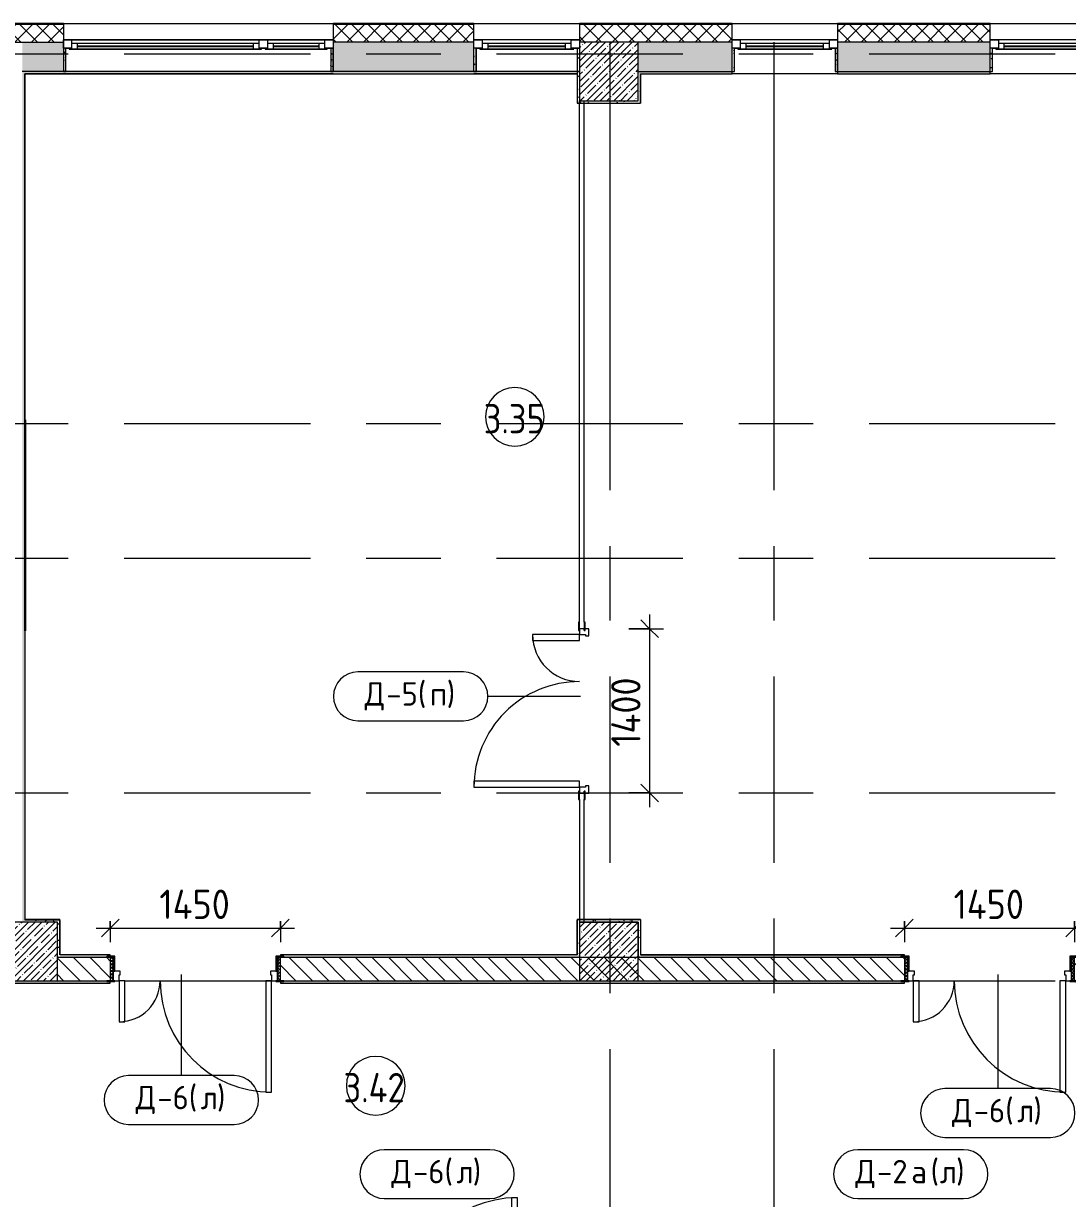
# Model space of a CAD drawing. Header units: millimetres. Extents: x 81382 to 274816, y -8553 to 29000.
# Drawn here: x 100810 to 109710, y 11544 to 21558 of the extents above; entities that cross this region are included whole.
import ezdxf

# ---------------------------------------------------------------- set-up
doc = ezdxf.new("R2010")
doc.units = ezdxf.units.MM
doc.linetypes.add('Осевая', pattern=[3175, 635, -476.25, 1587.5, -476.25])
for name, color, linetype, lineweight in [('A-ANNO-DIMS', 7, 'Continuous', 9), ('A-ANNO-DIMS-100', 7, 'Continuous', 9), ('A-AREA-IDEN', 7, 'Continuous', 9), ('A-DOOR', 7, 'Continuous', 9), ('A-DOOR-FRAM-2', 7, 'Continuous', 9), ('A-DOOR-IDEN', 7, 'Continuous', 9), ('A-GLAZ', 7, 'Continuous', 9), ('A-GLAZ-1', 7, 'Continuous', 13), ('A-WALL', 7, 'Continuous', 9), ('I-WALL', 7, 'Continuous', 9), ('S-COLS', 7, 'Continuous', 9), ('Оси', 7, 'Continuous', 9), ('Оси-2', 7, 'Осевая', 9)]:
    doc.layers.add(name, color=color, linetype=linetype, lineweight=lineweight)
for name, color, linetype, lineweight, true_color in [('A-DOOR-1', 1, 'Continuous', 9, 0xff0000), ('A-DOOR-2', 1, 'Continuous', 13, 0xff0000), ('A-DOOR-FRAM-1', 1, 'Continuous', 13, 0xff0000), ('A-WALL-1', 7, 'Continuous', 9, 0x3c3c3c), ('A-WALL-FNSH-1', 7, 'Continuous', 9, 0x3c3c3c)]:
    doc.layers.add(name, color=color, linetype=linetype, lineweight=lineweight, true_color=true_color)
doc.styles.add('GOST Common', font='GOST_Common.ttf', dxfattribs={"width": 0.9, "height": 250})
doc.styles.add('GOST Common_1', font='GOST_Common.ttf', dxfattribs={"height": 200})
doc.styles.add('ISOCPEUR', font='isocpeur.ttf', dxfattribs={"width": 0.9, "height": 250})
doc.dimstyles.new('ISO-2_5_0_9К_БОЛЬШОЙ', dxfattribs={"dimscale": 304.8, "dimtxt": 248.995294, "dimasz": 0.492126, "dimexe": 0.393701, "dimexo": 0.984252, "dimgap": 0, "dimtad": 1, "dimdec": 0, "dimrnd": 10, "dimzin": 0, "dimdsep": 46, "dimtxsty": 'ISOCPEUR', "dimblk1": 'OBLIQUE', "dimblk2": 'OBLIQUE', "dimsah": 1, "dimcen": 0.09, "dimdle": 0.393701, "dimazin": 0, "dimtfac": 1, "dimtdec": 4, "dimtix": 1, "dimtmove": 0, "dimatfit": 3, "dimfxl": 1, "dimtvp": 1, "dimtolj": 1, "dimtzin": 0, "dimarcsym": 2})
pattern_1 = [(45, (0, 0), (-57.024626, 57.024626), []), (45, (57.025, 0), (-57.024626, 57.024626), [100.806, -20.161, 3.353, -16.808])]
pattern_2 = [(135, (1576.41, 164.685), (-14.14214, -14.14214), []), (225, (1576.41, 164.685), (14.14214, -14.14214), [])]
pattern_3 = [(45, (-546.384, 164.685), (-14.1421, 14.1421), []), (135, (-546.384, 164.685), (-14.1421, -14.1421), [])]
pattern_4 = [(0, (0, 0), (121.92, 30.48), [10.058, -81.382, 10.058, -81.382, -487.68]), (0, (0, 0), (121.92, 30.48), [-182.88, 10.058, -172.822, 10.058, -81.382, -213.36]), (0, (0, 0), (121.92, 30.48), [-457.2, 10.058, -50.902, 10.058, -142.342]), (120, (45.72, 15.24), (-87.356454, 90.345817), [10.058, -81.382, 10.058, -81.382, -487.68]), (120, (45.72, 15.24), (-87.356454, 90.345817), [-182.88, 10.058, -172.822, 10.058, -81.382, -213.36]), (120, (45.72, 15.24), (-87.356454, 90.345817), [-457.2, 10.058, -50.902, 10.058, -142.342]), (240, (60.96, 76.2), (-34.563546, -120.825817), [10.058, -81.382, 10.058, -81.382, -487.68]), (240, (60.96, 76.2), (-34.563546, -120.825817), [-182.88, 10.058, -172.822, 10.058, -81.382, -213.36]), (240, (60.96, 76.2), (-34.563546, -120.825817), [-457.2, 10.058, -50.902, 10.058, -142.342])]

# ---------------------------------------------------------------- blocks, each defined once
blk = doc.blocks.new('110_Дверь_СКБ_2Ст - Д-6_л__ ДОО_Дв_1450x2100h_Дверь из раздевальной в коридор-25835678-План заполнения дверных проемов 3 этажа в осях 23-33')
at = {"layer": 'A-DOOR'}
h = blk.add_hatch(dxfattribs=at)
h.set_pattern_fill('FP_18', color=256, style=0, pattern_type=2)
h.set_pattern_definition(pattern_2)
h.paths.add_polyline_path([(737.5, -100), (737.5, 100), (712.5, 100), (712.5, -100)])
at = {"layer": 'A-DOOR-FRAM-2'}
h = blk.add_hatch(dxfattribs=at)
h.set_pattern_fill('FP_19', color=256, style=0, pattern_type=2)
h.set_pattern_definition(pattern_3)
h.paths.add_polyline_path([(-687.5, -100), (-687.5, 100), (-712.5, 100), (-712.5, -100)])
at = {"layer": 'A-DOOR-1'}
for centre, radius, start, end in [((662.5, 100), 950, 90, 180), ((-637.5, 100), 350, 360, 90)]:
    blk.add_arc(centre, radius, start, end, dxfattribs=at)
at = {"layer": 'A-DOOR-2'}
for p, q in [((662.5, 1050), (612.5, 1050)), ((612.5, 1050), (612.5, 100)), ((662.5, 100), (662.5, 1050)), ((-637.5, 450), (-637.5, 100)), ((-587.5, 450), (-637.5, 450)), ((-587.5, 100), (-587.5, 450)), ((-637.5, 100), (-587.5, 100)), ((612.5, 100), (662.5, 100))]:
    blk.add_line(p, q, dxfattribs=at)
at = {"layer": 'A-DOOR-FRAM-1'}
for p, q in [((-672.5, 108), (-742.5, 108)), ((-742.5, 108), (-742.5, 100)), ((-672.5, 100), (-672.5, 108)), ((767.5, 108), (697.5, 108)), ((697.5, 108), (697.5, 100)), ((767.5, 100), (767.5, 108)), ((-742.5, 100), (-672.5, 100)), ((-687.5, 100), (-712.5, 100)), ((-712.5, 100), (-712.5, -100)), ((-637.5, 100), (-687.5, 100)), ((-687.5, 100), (-687.5, 20)), ((-687.5, -100), (-687.5, 100)), ((-687.5, 20), (-627.5, 20)), ((-672.5, 20), (-687.5, 20)), ((-687.5, 20), (-687.5, -100)), ((-672.5, -100), (-672.5, 20)), ((-637.5, 50), (-637.5, 100)), ((-627.5, 50), (-637.5, 50)), ((-627.5, 20), (-627.5, 50)), ((662.5, 50), (652.5, 50)), ((652.5, 50), (652.5, 20)), ((652.5, 20), (712.5, 20)), ((662.5, 100), (662.5, 50)), ((712.5, 100), (662.5, 100)), ((697.5, 100), (767.5, 100)), ((712.5, 20), (697.5, 20)), ((697.5, 20), (697.5, -100)), ((712.5, 20), (712.5, 100)), ((737.5, 100), (712.5, 100)), ((712.5, 100), (712.5, -100)), ((712.5, -100), (712.5, 20)), ((737.5, -100), (737.5, 100)), ((-672.5, -100), (-742.5, -100)), ((-742.5, -100), (-742.5, -108)), ((-712.5, -100), (-687.5, -100)), ((-687.5, -100), (-672.5, -100)), ((-672.5, -108), (-672.5, -100)), ((697.5, -100), (712.5, -100)), ((767.5, -100), (697.5, -100)), ((697.5, -100), (697.5, -108)), ((712.5, -100), (737.5, -100)), ((767.5, -108), (767.5, -100)), ((-742.5, -108), (-672.5, -108)), ((697.5, -108), (767.5, -108))]:
    blk.add_line(p, q, dxfattribs=at)
blk = doc.blocks.new('120_Окно_СКБ_1Ст - 120_Окно_СКБ_1Ст 900х2500_h_ с форточкой-22876038-План заполнения дверных проемов 3 этажа в осях 23-33')
at = {"layer": 'A-GLAZ'}
for p, q in [((450, -57), (-450, -57)), ((-430, -127), (-400, -127)), ((-330, -107), (330, -107)), ((330, -117), (-330, -117)), ((400, -127), (450, -127))]:
    blk.add_line(p, q, dxfattribs=at)
at = {"layer": 'A-GLAZ-1'}
for p, q in [((-450, -127), (-450, -57)), ((-450, -57), (-380, -57)), ((-380, -57), (-380, -127)), ((380, -87), (-380, -87)), ((-380, -87), (-380, -127)), ((-330, -137), (-330, -87)), ((330, -137), (330, -87)), ((380, -127), (380, -57)), ((380, -57), (450, -57)), ((380, -127), (380, -87)), ((450, -57), (450, -127)), ((-380, -127), (-450, -127)), ((-380, -127), (-400, -127)), ((-400, -127), (-400, -137)), ((-400, -137), (400, -137)), ((400, -137), (-400, -137)), ((450, -127), (380, -127)), ((400, -127), (380, -127)), ((400, -137), (400, -127))]:
    blk.add_line(p, q, dxfattribs=at)
blk = doc.blocks.new('120_Окно_СКБ_1Ст - 120_Окно_СКБ_1Ст 900х2500_h_ с форточкой-V7-План заполнения дверных проемов 3 этажа в осях 23-33')
at = {"layer": 'A-GLAZ'}
for p, q in [((450, -57), (-450, -57)), ((-430, -127), (-400, -127)), ((-330, -107), (330, -107)), ((330, -117), (-330, -117)), ((400, -127), (450, -127))]:
    blk.add_line(p, q, dxfattribs=at)
at = {"layer": 'A-GLAZ-1'}
for p, q in [((-450, -127), (-450, -57)), ((-450, -57), (-380, -57)), ((-380, -57), (-380, -127)), ((380, -87), (-380, -87)), ((-380, -87), (-380, -127)), ((-330, -137), (-330, -87)), ((330, -137), (330, -87)), ((380, -127), (380, -57)), ((380, -57), (450, -57)), ((380, -127), (380, -87)), ((450, -57), (450, -127)), ((-380, -127), (-450, -127)), ((-380, -127), (-400, -127)), ((-400, -127), (-400, -137)), ((-400, -137), (400, -137)), ((400, -137), (-400, -137)), ((450, -127), (380, -127)), ((400, -127), (380, -127)), ((400, -137), (400, -127))]:
    blk.add_line(p, q, dxfattribs=at)
blk = doc.blocks.new('120_Окно_СКБ_2Ст_Фрамуга сверху - 120_Окно_СКБ_2Ст_2300х2500_h_ ДОО-V8-План заполнения дверных проемов 3 этажа в осях 23-33')
at = {"layer": 'A-GLAZ'}
for p, q in [((1150, -57), (-1150, -57)), ((-1080, -57), (1080, -57)), ((-1130, -127), (-1100, -127)), ((-1030, -107), (470, -107)), ((470, -117), (-1030, -117)), ((540, -127), (570, -127)), ((540, -127), (570, -127)), ((640, -107), (1030, -107)), ((1030, -117), (640, -117)), ((1100, -127), (1150, -127))]:
    blk.add_line(p, q, dxfattribs=at)
at = {"layer": 'A-GLAZ-1'}
for p, q in [((-1150, -127), (-1150, -57)), ((-1150, -57), (-1080, -57)), ((-1080, -57), (-1080, -127)), ((520, -87), (-1080, -87)), ((-1080, -87), (-1080, -127)), ((-1030, -137), (-1030, -87)), ((470, -137), (470, -87)), ((520, -127), (520, -57)), ((520, -57), (590, -57)), ((520, -127), (520, -87)), ((590, -57), (590, -127)), ((1080, -87), (590, -87)), ((590, -87), (590, -127)), ((640, -137), (640, -87)), ((1030, -137), (1030, -87)), ((1080, -127), (1080, -57)), ((1080, -57), (1150, -57)), ((1080, -127), (1080, -87)), ((1150, -57), (1150, -127)), ((-1080, -127), (-1150, -127)), ((-1080, -127), (-1100, -127)), ((-1100, -127), (-1100, -137)), ((-1100, -137), (540, -137)), ((540, -137), (-1100, -137)), ((590, -127), (520, -127)), ((540, -127), (520, -127)), ((540, -137), (540, -127)), ((590, -127), (570, -127)), ((570, -127), (570, -137)), ((570, -137), (1100, -137)), ((1100, -137), (570, -137)), ((1150, -127), (1080, -127)), ((1100, -127), (1080, -127)), ((1100, -137), (1100, -127))]:
    blk.add_line(p, q, dxfattribs=at)
blk = doc.blocks.new('110_Дверь_СКБ_2Ст - Д-6_л__ ДОО_Дв_1450x2100h_Дверь из раздевальной в коридор-32357677-План заполнения дверных проемов 3 этажа в осях 23-33')
at = {"layer": 'A-DOOR'}
h = blk.add_hatch(dxfattribs=at)
h.set_pattern_fill('FP_18', color=256, style=0, pattern_type=2)
h.set_pattern_definition(pattern_2)
h.paths.add_polyline_path([(737.5, 100), (712.5, 100), (712.5, -100), (737.5, -100), (737.5, -1.8)])
at = {"layer": 'A-DOOR-FRAM-2'}
h = blk.add_hatch(dxfattribs=at)
h.set_pattern_fill('FP_19', color=256, style=0, pattern_type=2)
h.set_pattern_definition(pattern_3)
h.paths.add_polyline_path([(-712.5, 100), (-712.5, -100), (-687.5, -100), (-687.5, 100)])
at = {"layer": 'A-DOOR-1'}
for centre, radius, start, end in [((-637.5, 100), 950, 0, 90), ((662.5, 100), 350, 90, 180)]:
    blk.add_arc(centre, radius, start, end, dxfattribs=at)
at = {"layer": 'A-DOOR-2'}
for p, q in [((-637.5, 1050), (-637.5, 100)), ((-587.5, 1050), (-637.5, 1050)), ((-587.5, 100), (-587.5, 1050)), ((662.5, 450), (612.5, 450)), ((612.5, 450), (612.5, 100)), ((662.5, 100), (662.5, 450)), ((-637.5, 100), (-587.5, 100)), ((612.5, 100), (662.5, 100))]:
    blk.add_line(p, q, dxfattribs=at)
at = {"layer": 'A-DOOR-FRAM-1'}
for p, q in [((-672.5, 108), (-742.5, 108)), ((-742.5, 108), (-742.5, 100)), ((-672.5, 100), (-672.5, 108)), ((767.5, 108), (697.5, 108)), ((697.5, 108), (697.5, 100)), ((767.5, 100), (767.5, 108)), ((-742.5, 100), (-672.5, 100)), ((-687.5, 100), (-712.5, 100)), ((-712.5, 100), (-712.5, -100)), ((-637.5, 100), (-687.5, 100)), ((-687.5, 100), (-687.5, 20)), ((-687.5, -100), (-687.5, 100)), ((-687.5, 20), (-627.5, 20)), ((-672.5, 20), (-687.5, 20)), ((-687.5, 20), (-687.5, -100)), ((-672.5, -100), (-672.5, 20)), ((-637.5, 50), (-637.5, 100)), ((-627.5, 50), (-637.5, 50)), ((-627.5, 20), (-627.5, 50)), ((662.5, 50), (652.5, 50)), ((652.5, 50), (652.5, 20)), ((652.5, 20), (712.5, 20)), ((662.5, 100), (662.5, 50)), ((712.5, 100), (662.5, 100)), ((697.5, 100), (767.5, 100)), ((712.5, 20), (697.5, 20)), ((697.5, 20), (697.5, -100)), ((712.5, 20), (712.5, 100)), ((737.5, 100), (712.5, 100)), ((712.5, 100), (712.5, -100)), ((712.5, -100), (712.5, 20)), ((737.5, -100), (737.5, 100)), ((-672.5, -100), (-742.5, -100)), ((-742.5, -100), (-742.5, -108)), ((-712.5, -100), (-687.5, -100)), ((-687.5, -100), (-672.5, -100)), ((-672.5, -108), (-672.5, -100)), ((697.5, -100), (712.5, -100)), ((767.5, -100), (697.5, -100)), ((697.5, -100), (697.5, -108)), ((712.5, -100), (737.5, -100)), ((767.5, -108), (767.5, -100)), ((-742.5, -108), (-672.5, -108)), ((697.5, -108), (767.5, -108))]:
    blk.add_line(p, q, dxfattribs=at)
blk = doc.blocks.new('BSC_Колонна _Прямоугольная - 500х500-23282986-План заполнения дверных проемов 3 этажа в осях 23-33')
at = {"layer": 'S-COLS'}
h = blk.add_hatch(dxfattribs=at)
h.set_pattern_fill('FP_27', color=256, style=0, pattern_type=2)
h.set_pattern_definition([(45, (-105800, -21150), (-57.024626, 57.024626), []), (45, (-105742.975, -21150), (-57.024626, 57.024626), [100.806, -20.161, 3.353, -16.808])])
h.paths.add_polyline_path([(-250, -250), (250, -250), (250, 250), (-250, 250)])
for p, q in [((250, 250), (-250, 250)), ((-250, 250), (-250, -250)), ((250, -250), (250, 250)), ((-250, -250), (250, -250))]:
    blk.add_line(p, q, dxfattribs=at)
blk = doc.blocks.new('BSC_Колонна _Прямоугольная - 500х500-17857564-План заполнения дверных проемов 3 этажа в осях 23-33')
at = {"layer": 'S-COLS'}
h = blk.add_hatch(dxfattribs=at)
h.set_pattern_fill('FP_33', color=256, style=0, pattern_type=2)
h.set_pattern_definition([(45, (-100850, -13650), (-57.024626, 57.024626), []), (45, (-100792.975, -13650), (-57.024626, 57.024626), [100.806, -20.161, 3.353, -16.808])])
h.paths.add_polyline_path([(-250, -250), (250, -250), (250, 250), (-250, 250), (-250, -22), (-220, -22), (-220, -30), (-250, -30), (-250, -148)])
for p, q in [((250, 250), (-250, 250)), ((-250, 250), (-250, -22)), ((250, -250), (250, 250)), ((-220, -250), (250, -250))]:
    blk.add_line(p, q, dxfattribs=at)
blk = doc.blocks.new('110_Дверь_СКБ_2Ст - Д-5_п_ Из игровой в коридор-32357676-План заполнения дверных проемов 3 этажа в осях 23-33')
at = {"layer": 'A-DOOR-1'}
for centre, radius, start, end in [((-638, 20), 900, 0, 90), ((662, 20), 400, 90, 180)]:
    blk.add_arc(centre, radius, start, end, dxfattribs=at)
at = {"layer": 'A-DOOR-2'}
for p, q in [((-638, 920), (-638, 20)), ((-588, 920), (-638, 920)), ((-588, 20), (-588, 920)), ((662, 420), (612, 420)), ((612, 420), (612, 20)), ((662, 20), (662, 420)), ((-638, 20), (-588, 20)), ((612, 20), (662, 20))]:
    blk.add_line(p, q, dxfattribs=at)
at = {"layer": 'A-DOOR-FRAM-1'}
for p, q in [((-672, 28), (-742, 28)), ((-742, 28), (-742, 20)), ((-742, 20), (-672, 20)), ((-638, 20), (-688, 20)), ((-688, 20), (-688, -60)), ((-672, 20), (-672, 28)), ((-638, -30), (-638, 20)), ((662, 20), (662, -30)), ((712, 20), (662, 20)), ((768, 28), (698, 28)), ((698, 28), (698, 20)), ((698, 20), (768, 20)), ((712, -60), (712, 20)), ((768, 20), (768, 28)), ((-672, -20), (-742, -20)), ((-742, -20), (-742, -28)), ((-742, -28), (-672, -28)), ((-688, -60), (-628, -60)), ((-672, -19), (-688, -19)), ((-688, -19), (-688, -20)), ((-688, -20), (-672, -20)), ((-672, -20), (-672, -19)), ((-672, -28), (-672, -20)), ((-628, -30), (-638, -30)), ((-628, -60), (-628, -30)), ((662, -30), (652, -30)), ((652, -30), (652, -60)), ((652, -60), (712, -60)), ((712, -19), (698, -19)), ((698, -19), (698, -20)), ((698, -20), (712, -20)), ((768, -20), (698, -20)), ((698, -20), (698, -28)), ((698, -28), (768, -28)), ((712, -20), (712, -19)), ((768, -28), (768, -20))]:
    blk.add_line(p, q, dxfattribs=at)
blk = doc.blocks.new('Марка_Помещения - Номер-25198446-План заполнения дверных проемов 3 этажа в осях 23-33')
at = {"layer": 'A-AREA-IDEN'}
for start, end in [(360, 180), (180, 360)]:
    blk.add_arc((0, 0), 2.5, start, end, dxfattribs=at)
blk = doc.blocks.new('М_двери - Типоразмер_рамка-25223575-План заполнения дверных проемов 3 этажа в осях 23-33')
at = {"layer": 'A-DOOR-IDEN'}
for p, q in [((4.5, 2.08), (-4.5, 2.08)), ((-4.5, -2.08), (4.5, -2.08))]:
    blk.add_line(p, q, dxfattribs=at)
for centre, start, end in [((-4.5, 0), 90, 270), ((4.5, 0), 270, 90)]:
    blk.add_arc(centre, 2.08, start, end, dxfattribs=at)
blk = doc.blocks.new('DIMBLOCK13-План заполнения дверных проемов 3 этажа в осях 23-33')
at = {"layer": 'A-ANNO-DIMS-100', "lineweight": 20}
for p, q in [((101550, 13849), (101625, 13924)), ((103000, 13849), (103075, 13924)), ((101550, 13849), (101475, 13774)), ((103000, 13849), (102925, 13774))]:
    blk.add_line(p, q, dxfattribs=at)
at = {"layer": 'A-ANNO-DIMS-100'}
for p, q in [((101430, 13849), (103120, 13849)), ((101550, 13908), (101550, 13729)), ((101550, 13849), (101550, 13908)), ((103000, 13908), (103000, 13729)), ((103000, 13849), (103000, 13908))]:
    blk.add_line(p, q, dxfattribs=at)
at = {"layer": 'A-ANNO-DIMS-100', "color": 0, "insert": (101969, 14176), "char_height": 250, "width": 735.49, "attachment_point": 1, "line_spacing_factor": 1.149209, "style": 'ISOCPEUR'}
blk.add_mtext('1450', dxfattribs=at)
blk = doc.blocks.new('_Oblique')
at = {"color": 0, "linetype": 'ByBlock', "lineweight": -2}
blk.add_line((-0.5, -0.5), (0.5, 0.5), dxfattribs=at)
blk = doc.blocks.new('DIMBLOCK20-План заполнения дверных проемов 3 этажа в осях 23-33')
at = {"layer": 'A-ANNO-DIMS-100', "lineweight": 20}
for p, q in [((108320, 13849), (108395, 13924)), ((109770, 13849), (109845, 13924)), ((108320, 13849), (108245, 13774)), ((109770, 13849), (109695, 13774))]:
    blk.add_line(p, q, dxfattribs=at)
at = {"layer": 'A-ANNO-DIMS-100'}
for p, q in [((108200, 13849), (109890, 13849)), ((108320, 13908), (108320, 13729)), ((108320, 13849), (108320, 13908)), ((109770, 13908), (109770, 13729)), ((109770, 13849), (109770, 13908))]:
    blk.add_line(p, q, dxfattribs=at)
at = {"layer": 'A-ANNO-DIMS-100', "color": 0, "insert": (108739, 14176), "char_height": 250, "width": 735.49, "attachment_point": 1, "line_spacing_factor": 1.149209, "style": 'ISOCPEUR'}
blk.add_mtext('1450', dxfattribs=at)
blk = doc.blocks.new('DIMBLOCK58-План заполнения дверных проемов 3 этажа в осях 23-33')
at = {"layer": 'A-ANNO-DIMS-100', "lineweight": 20}
for p, q in [((106147, 16400), (106072, 16475)), ((106147, 16400), (106222, 16325)), ((106147, 15000), (106072, 15075)), ((106147, 15000), (106222, 14925))]:
    blk.add_line(p, q, dxfattribs=at)
at = {"layer": 'A-ANNO-DIMS-100'}
for p, q in [((106147, 16520), (106147, 14880)), ((105970, 16400), (106267, 16400)), ((106147, 16400), (105970, 16400)), ((105970, 15000), (106267, 15000)), ((106147, 15000), (105970, 15000))]:
    blk.add_line(p, q, dxfattribs=at)
at = {"layer": 'A-ANNO-DIMS-100', "color": 0, "insert": (105820, 15394), "char_height": 250, "width": 735.49, "attachment_point": 1, "rotation": 90, "line_spacing_factor": 1.149209, "style": 'ISOCPEUR'}
blk.add_mtext('1400', dxfattribs=at)

msp = doc.modelspace()

# ---------------------------------------------------------------- hatches: boundary and pattern name
at = {"layer": 'A-WALL'}
h = msp.add_hatch(dxfattribs=at)
h.set_pattern_fill('FP_1', color=256, style=0, pattern_type=2)
h.set_pattern_definition([(45, (0, 0), (-70.71068, 70.71068), []), (135, (0, 0), (-70.71068, -70.71068), [])])
h.paths.add_polyline_path([(125080, 21400), (125230, 21400), (125230, 21550), (120150.2, 21550), (120150.2, 21400), (124830, 21400)])
h.paths.add_polyline_path([(119250.2, 21400), (119250.2, 21550), (117900.4, 21550), (117900.4, 21400)])
h.paths.add_polyline_path([(116345.7, 21400), (117000.4, 21400), (117000.4, 21550), (116130.4, 21550), (116130.4, 21400)])
h.paths.add_polyline_path([(114700.4, 21400), (114700.4, 21550), (113550, 21550), (113550, 21400)])
h.paths.add_polyline_path([(111050, 21400), (111250, 21400), (111250, 21550), (109950.4, 21550), (109950.4, 21400), (110350, 21400)])
h.paths.add_polyline_path([(93310, 21400), (93310, 21550), (93290, 21550), (93290, 21400)])
h.paths.add_polyline_path([(109050.4, 21400), (109050.4, 21550), (107750.4, 21550), (107750.4, 21400)])
h.paths.add_polyline_path([(106850.4, 21400), (106850.4, 21550), (105550.2, 21550), (105550.2, 21400), (106168.4, 21400)])
h.paths.add_polyline_path([(104650.2, 21400), (104650.2, 21550), (103450, 21550), (103450, 21400)])
h.paths.add_polyline_path([(101150, 21400), (101150, 21550), (96610, 21550), (96610, 21400), (100800, 21400)])
at = {"layer": 'I-WALL'}
h = msp.add_hatch(dxfattribs=at)
h.set_pattern_fill('FP_4', color=256, style=0, pattern_type=2)
h.set_pattern_definition(pattern_1)
h.paths.add_polyline_path([(121040, 21150), (121040, 21400), (120850, 21400), (120850, 21150)])
h.paths.add_polyline_path([(119250.2, 21150), (119250.2, 21400), (117900.4, 21400), (117900.4, 21150)])
h.paths.add_polyline_path([(116130.4, 21150), (117000.4, 21150), (117000.4, 21400), (116130.4, 21400)])
h.paths.add_polyline_path([(114700.4, 21150), (114700.4, 21400), (113550, 21400), (113550, 21150)])
h.paths.add_polyline_path([(109984.9, 21150), (110350, 21150), (110350, 21400), (109950.4, 21400), (109950.4, 21150)])
h.paths.add_polyline_path([(111070, 21150), (111250, 21150), (111250, 21400), (111050, 21400), (111050, 21150)])
h.paths.add_polyline_path([(109050.4, 21150), (109050.4, 21400), (107750.4, 21400), (107750.4, 21150)])
h.paths.add_polyline_path([(106850.4, 21150), (106850.4, 21400), (106050, 21400), (106050, 21150), (106168.4, 21150)])
h.paths.add_polyline_path([(104650.2, 21150), (104650.2, 21400), (103450, 21400), (103450, 21150)])
h.paths.add_polyline_path([(101150, 21150), (101150, 21400), (100800, 21400), (100800, 21150), (100820, 21150)])
h = msp.add_hatch(dxfattribs=at)
h.set_pattern_fill('FP_35', color=256, style=0, pattern_type=2)
h.set_pattern_definition(pattern_4)
h.paths.add_polyline_path([(101170, 21150), (101170, 21348), (101150, 21348), (101150, 21150)])
h = msp.add_hatch(dxfattribs=at)
h.set_pattern_fill('FP_35', color=256, style=0, pattern_type=2)
h.set_pattern_definition(pattern_4)
h.paths.add_polyline_path([(103450, 21150), (103450, 21347.8), (103430, 21347.8), (103430, 21150)])
h = msp.add_hatch(dxfattribs=at)
h.set_pattern_fill('FP_35', color=256, style=0, pattern_type=2)
h.set_pattern_definition(pattern_4)
h.paths.add_polyline_path([(104670.2, 21150), (104670.2, 21348), (104650.2, 21348), (104650.2, 21150)])
h = msp.add_hatch(dxfattribs=at)
h.set_pattern_fill('FP_35', color=256, style=0, pattern_type=2)
h.set_pattern_definition(pattern_4)
h.paths.add_polyline_path([(105550, 21150), (105550, 21347.8), (105530.2, 21347.8), (105530.2, 21150)])
h = msp.add_hatch(dxfattribs=at)
h.set_pattern_fill('FP_35', color=256, style=0, pattern_type=2)
h.set_pattern_definition(pattern_4)
h.paths.add_polyline_path([(106870.4, 21150), (106870.4, 21348), (106850.4, 21348), (106850.4, 21150)])
h = msp.add_hatch(dxfattribs=at)
h.set_pattern_fill('FP_35', color=256, style=0, pattern_type=2)
h.set_pattern_definition(pattern_4)
h.paths.add_polyline_path([(107750.4, 21150), (107750.4, 21347.8), (107730.4, 21347.8), (107730.4, 21150)])
h = msp.add_hatch(dxfattribs=at)
h.set_pattern_fill('FP_35', color=256, style=0, pattern_type=2)
h.set_pattern_definition(pattern_4)
h.paths.add_polyline_path([(109070.4, 21150), (109070.4, 21348), (109050.4, 21348), (109050.4, 21150)])
h = msp.add_hatch(dxfattribs=at)
h.set_pattern_fill('FP_35', color=256, style=0, pattern_type=2)
h.set_pattern_definition(pattern_4)
h.paths.add_polyline_path([(100800, 13900), (100820, 13900), (100820, 21150), (100800, 21150), (100800, 16962.6)])
h = msp.add_hatch(dxfattribs=at)
h.set_pattern_fill('FP_35', color=256, style=0, pattern_type=2)
h.set_pattern_definition(pattern_4)
h.paths.add_polyline_path([(105529, 21130), (105530, 21130), (105530, 21150), (100820, 21150), (100820, 21130), (104896.3, 21130)])
h = msp.add_hatch(dxfattribs=at)
h.set_pattern_fill('FP_35', color=256, style=0, pattern_type=2)
h.set_pattern_definition(pattern_4)
h.paths.add_polyline_path([(105550, 20879), (105550, 21150), (105530, 21150), (105530, 20879)])
h = msp.add_hatch(dxfattribs=at)
h.set_pattern_fill('FP_35', color=256, style=0, pattern_type=2)
h.set_pattern_definition(pattern_4)
h.paths.add_polyline_path([(110329, 21130), (110330, 21130), (110330, 21150), (109950.4, 21150), (109950.4, 21130), (109984.9, 21130)])
h.paths.add_polyline_path([(109050.4, 21130), (109050.4, 21150), (107750.4, 21150), (107750.4, 21130)])
h.paths.add_polyline_path([(106850.4, 21130), (106850.4, 21150), (106050, 21150), (106050, 21130), (106168.4, 21130)])
h = msp.add_hatch(dxfattribs=at)
h.set_pattern_fill('FP_35', color=256, style=0, pattern_type=2)
h.set_pattern_definition(pattern_4)
h.paths.add_polyline_path([(106070, 20880), (106070, 21130), (106050, 21130), (106050, 20880)])
h = msp.add_hatch(dxfattribs=at)
h.set_pattern_fill('FP_35', color=256, style=0, pattern_type=2)
h.set_pattern_definition(pattern_4)
h.paths.add_polyline_path([(106050, 20880), (106050, 20900), (105550, 20900), (105550, 20880)])
h = msp.add_hatch(dxfattribs=at)
h.set_pattern_fill('FP_35', color=256, style=0, pattern_type=2)
h.set_pattern_definition(pattern_4)
h.paths.add_polyline_path([(101100, 13900), (101120, 13900), (101120, 13920), (100820, 13920), (100820, 13900)])
h = msp.add_hatch(dxfattribs=at)
h.set_pattern_fill('FP_35', color=256, style=0, pattern_type=2)
h.set_pattern_definition(pattern_4)
h.paths.add_polyline_path([(101120, 13600), (101120, 13900), (101100, 13900), (101100, 13600)])
h = msp.add_hatch(dxfattribs=at)
h.set_pattern_fill('FP_35', color=256, style=0, pattern_type=2)
h.set_pattern_definition(pattern_4)
h.paths.add_polyline_path([(105550, 13620), (105550, 13920), (105530, 13920), (105530, 13620)])
h = msp.add_hatch(dxfattribs=at)
h.set_pattern_fill('FP_35', color=256, style=0, pattern_type=2)
h.set_pattern_definition(pattern_4)
h.paths.add_polyline_path([(106050, 13900), (106070, 13900), (106070, 13920), (105550, 13920), (105550, 13900)])
h = msp.add_hatch(dxfattribs=at)
h.set_pattern_fill('FP_35', color=256, style=0, pattern_type=2)
h.set_pattern_definition(pattern_4)
h.paths.add_polyline_path([(106070, 13600), (106070, 13900), (106050, 13900), (106050, 13600)])
h = msp.add_hatch(dxfattribs=at)
h.set_pattern_fill('FP_35', color=256, style=0, pattern_type=2)
h.set_pattern_definition(pattern_4)
h.paths.add_polyline_path([(105550, 13600), (105550, 13620), (103000, 13620), (103000, 13608), (103030, 13608), (103030, 13600), (104896.3, 13600)])
h.paths.add_polyline_path([(101520, 13600), (101520, 13608), (101550, 13608), (101550, 13620), (101120, 13620), (101120, 13600)])
h = msp.add_hatch(dxfattribs=at)
h.set_pattern_fill('FP_35', color=256, style=0, pattern_type=2)
h.set_pattern_definition(pattern_4)
h.paths.add_polyline_path([(109870, 13600), (109870, 13620), (109770, 13620), (109770, 13608), (109800, 13607.5), (109800, 13600)])
h.paths.add_polyline_path([(108290, 13600), (108290, 13608), (108320, 13608), (108320, 13620), (106070, 13620), (106070, 13600), (107440.6, 13600)])
h = msp.add_hatch(dxfattribs=at)
h.set_pattern_fill('FP_3', color=256, style=0, pattern_type=2)
h.set_pattern_definition([(135, (0, 0), (-70.71068, -70.71068), [])])
h.paths.add_polyline_path([(120930, 13400), (120930, 13600), (118930.4, 13600), (118930.4, 13400), (120460, 13400)])
h.paths.add_polyline_path([(117480.4, 13400), (117480.4, 13600), (116100, 13600), (116100, 13400), (117450.4, 13400)])
h.paths.add_polyline_path([(115073.5, 13400), (115600, 13400), (115600, 13600), (111050, 13600), (111050, 13400), (112529.2, 13400)])
h.paths.add_polyline_path([(110550, 13400), (110550, 13600), (109770, 13600), (109770, 13400), (109984.9, 13400)])
h.paths.add_polyline_path([(108320, 13400), (108320, 13600), (103000, 13600), (103000, 13400), (108290, 13400)])
h.paths.add_polyline_path([(101550, 13400), (101550, 13600), (101100, 13600), (101100, 13400), (101520, 13400)])
h = msp.add_hatch(dxfattribs=at)
h.set_pattern_fill('FP_35', color=256, style=0, pattern_type=2)
h.set_pattern_definition(pattern_4)
h.paths.add_polyline_path([(120359, 13380), (120360, 13380), (120360, 13400), (118960.4, 13399.6), (118960.4, 13392), (118930.4, 13392), (118930.4, 13380), (120162.1, 13380)])
h.paths.add_polyline_path([(117480.4, 13380), (117480.4, 13392), (117450.4, 13392), (117450.4, 13400), (109800, 13400), (109800, 13392), (109770, 13392), (109770, 13380), (117450.4, 13380)])
h.paths.add_polyline_path([(108320, 13380), (108320, 13392), (108290, 13392), (108290, 13400), (103030, 13400), (103030, 13392), (103000, 13392), (103000, 13380), (108290, 13380)])
h.paths.add_polyline_path([(101520, 13380), (101550, 13380), (101550, 13392), (101520, 13392), (101520, 13400), (100630, 13400), (100630, 13392), (100600, 13392), (100600, 13380), (101100, 13380)])
h.paths.add_polyline_path([(99620, 13380), (99650, 13380), (99650, 13392), (99620, 13392), (99620, 13400), (98700, 13400), (98700, 13380), (98720, 13380)])
at = {"layer": 'S-COLS'}
h = msp.add_hatch(dxfattribs=at)
h.set_pattern_fill('FP_4', color=256, style=0, pattern_type=2)
h.set_pattern_definition(pattern_1)
h.paths.add_polyline_path([(105550, 13400), (106050, 13400), (106050, 13900), (105550, 13900), (105550, 13501.8)])

# ---------------------------------------------------------------- linework, layer by layer
at = {"layer": 'A-DOOR-IDEN'}
for p, q in [((105558.8, 15823), (104768.1, 15823)), ((102155.4, 13453.7), (102155.4, 12590.7)), ((109115.4, 13453.7), (109115.4, 12479.9))]:
    msp.add_line(p, q, dxfattribs=at)
at = {"layer": 'A-WALL'}
for p, q in [((101150, 21553), (96610, 21553)), ((101150, 21550), (96610, 21550)), ((101150, 21558), (103450, 21558)), ((104650.2, 21553), (103450, 21553)), ((104650.2, 21550), (103450, 21550)), ((104650.2, 21558), (105550.2, 21558)), ((106850.4, 21553), (105550.2, 21553)), ((106850.4, 21550), (105550.2, 21550)), ((106850.4, 21558), (107750.4, 21558)), ((109050.4, 21553), (107750.4, 21553)), ((109050.4, 21550), (107750.4, 21550)), ((109050.4, 21558), (109950.4, 21558)), ((96610, 21400), (101150, 21400)), ((104650.2, 21400), (103450, 21400)), ((106850.4, 21400), (106050, 21400)), ((109050.4, 21400), (107750.4, 21400)), ((101150, 21150), (100800, 21150)), ((106050, 21150), (106850.4, 21150)), ((107750.4, 21150), (109050.4, 21150)), ((100820, 21130), (100820, 13920)), ((105529, 21130), (105530, 21130)), ((106070, 21130), (106850.4, 21130)), ((106070, 21130), (106070, 20880)), ((107750.4, 21130), (109050.4, 21130)), ((101120, 13920), (101120, 13620)), ((105530, 13620), (105530, 13920)), ((106070, 13900), (106070, 13620)), ((105530, 13620), (103000, 13620)), ((101100, 13600), (101520, 13600)), ((103030, 13600), (106070, 13600)), ((106070, 13600), (108290, 13600)), ((101100, 13400), (101520, 13400)), ((103030, 13400), (108290, 13400))]:
    msp.add_line(p, q, dxfattribs=at)
at = {"layer": 'A-WALL-1'}
for p, q in [((101150, 21550), (101150, 21150)), ((103450, 21550), (103450, 21150)), ((104650.2, 21150), (104650.2, 21550)), ((105550.2, 21550), (105550.2, 21400)), ((106850.4, 21130), (106850.4, 21550)), ((107750.4, 21550), (107750.4, 21130)), ((109050.4, 21130), (109050.4, 21550)), ((101170, 21348), (101150, 21348)), ((101170, 21150), (101170, 21348)), ((103450, 21347.8), (103430, 21347.8)), ((103430, 21347.8), (103430, 21150)), ((103450, 21150), (103450, 21347.8)), ((104670.2, 21348), (104650.2, 21348)), ((104670.2, 21150), (104670.2, 21348)), ((105550, 21347.8), (105530.2, 21347.8)), ((105530.2, 21347.8), (105530.2, 21150)), ((106870.4, 21348), (106850.4, 21348)), ((106870.4, 21150), (106870.4, 21348)), ((107750.4, 21347.8), (107730.4, 21347.8)), ((107730.4, 21347.8), (107730.4, 21150)), ((107750.4, 21150), (107750.4, 21347.8)), ((109070.4, 21348), (109050.4, 21348)), ((109070.4, 21150), (109070.4, 21348)), ((105550, 21150), (101150, 21150)), ((101150, 21150), (101170, 21150)), ((103430, 21150), (103450, 21150)), ((104650.2, 21150), (104670.2, 21150)), ((105530, 21150), (105530, 20879)), ((105530.2, 21150), (105550, 21150)), ((106850.4, 21150), (106870.4, 21150)), ((107730.4, 21150), (107750.4, 21150)), ((109050.4, 21150), (109070.4, 21150)), ((101150, 21130), (105529, 21130)), ((105530, 20879), (105550, 20879)), ((105550, 16455), (105550, 20900)), ((105550, 20880), (106070, 20880)), ((105590, 16455), (105590, 20900)), ((105550, 14945), (105550, 13600)), ((105590, 13900), (105590, 14945)), ((100821, 13920), (100820, 13920)), ((106070, 13920), (105530, 13920)), ((105550, 13900), (106050, 13900)), ((106050, 13900), (106050, 13600)), ((101550, 13620), (101120, 13620)), ((101550, 13608), (101550, 13620)), ((103000, 13620), (103000, 13608)), ((106071, 13620), (106070, 13620)), ((108320, 13608), (108320, 13620)), ((100600, 13380), (101550, 13380)), ((101550, 13380), (101550, 13392)), ((103000, 13392), (103000, 13380)), ((103000, 13380), (108320, 13380)), ((108320, 13380), (108320, 13392))]:
    msp.add_line(p, q, dxfattribs=at)
at = {"layer": 'A-WALL-FNSH-1'}
for p, q in [((101150, 21558), (96610, 21558)), ((101150, 21550), (101150, 21558)), ((104650.2, 21558), (103450, 21558)), ((103450, 21558), (103450, 21550)), ((104650.2, 21550), (104650.2, 21558)), ((106850.4, 21558), (105550.2, 21558)), ((105550.2, 21558), (105550.2, 21550)), ((106850.4, 21550), (106850.4, 21558)), ((109050.4, 21558), (107750.4, 21558)), ((107750.4, 21558), (107750.4, 21550)), ((109050.4, 21550), (109050.4, 21558)), ((101171, 21348), (101170, 21348)), ((101171, 21150), (101171, 21348)), ((103430, 21347.8), (103429, 21347.8)), ((103429, 21347.8), (103429, 21150)), ((104671.2, 21348), (104670.2, 21348)), ((104671.2, 21150), (104671.2, 21348)), ((105530.2, 21347.8), (105529.2, 21347.8)), ((105529.2, 21347.8), (105529.2, 21150)), ((106871.4, 21348), (106870.4, 21348)), ((106871.4, 21150), (106871.4, 21348)), ((107730.4, 21347.8), (107729.4, 21347.8)), ((107729.4, 21347.8), (107729.4, 21150)), ((109071.4, 21348), (109070.4, 21348)), ((109071.4, 21150), (109071.4, 21348)), ((101170, 21150), (101171, 21150)), ((103429, 21150), (103430, 21150)), ((104670.2, 21150), (104671.2, 21150)), ((105529.2, 21150), (105530.2, 21150)), ((106870.4, 21150), (106871.4, 21150)), ((107729.4, 21150), (107730.4, 21150)), ((109070.4, 21150), (109071.4, 21150)), ((101150, 21130), (100820, 21130)), ((100821, 21129), (101150, 21129)), ((100821, 18180.8), (100821, 21129)), ((101150, 21129), (101150, 21130)), ((103450, 21130), (103450, 21129)), ((103450, 21129), (104650.2, 21129)), ((104650.2, 21129), (104650.2, 21130)), ((105529, 21129), (105529, 20879.5)), ((106071, 21129), (106850.4, 21129)), ((106071, 20879), (106071, 21129)), ((106850.4, 21129), (106850.4, 21130)), ((107750.4, 21130), (107750.4, 21129)), ((107750.4, 21129), (109050.4, 21129)), ((109050.4, 21129), (109050.4, 21130)), ((105529, 20879.5), (105530, 20879.5)), ((105550, 20879), (106071, 20879)), ((100821, 16380.8), (100821, 13920)), ((101121, 13921), (100821, 13921)), ((101121, 13621), (101121, 13921)), ((105529, 13921), (105529, 13621)), ((106071, 13921), (105529, 13921)), ((106071, 13921), (106071, 13620)), ((100821, 13920), (101120, 13920)), ((106070, 13920), (106070, 13900)), ((101550, 13621), (101121, 13621)), ((101550, 13620), (101550, 13621)), ((105529, 13621), (103000, 13621)), ((103000, 13621), (103000, 13620)), ((108320, 13621), (106071, 13621)), ((106071, 13620), (108320, 13620)), ((108320, 13620), (108320, 13621)), ((100600, 13379), (101550, 13379)), ((101550, 13379), (101550, 13380)), ((103000, 13380), (103000, 13379)), ((103000, 13379), (108320, 13379)), ((108320, 13379), (108320, 13380))]:
    msp.add_line(p, q, dxfattribs=at)
at = {"layer": 'I-WALL'}
for p, q in [((103450, 21129), (101150, 21129)), ((105529, 21129), (104650.2, 21129)), ((105529, 21129), (105529, 21130)), ((107750.4, 21129), (106850.4, 21129)), ((109950.4, 21129), (109050.4, 21129)), ((100820.5, 16380.8), (100820.5, 18180.8)), ((100820.5, 18180.8), (100828.5, 18180.8)), ((100828.5, 18180.8), (100828.5, 16380.8)), ((100820.5, 16380.8), (100828.5, 16380.8))]:
    msp.add_line(p, q, dxfattribs=at)
at = {"layer": 'S-COLS'}
for p, q in [((106050, 13900), (105550, 13900)), ((105550, 13900), (105550, 13400)), ((106050, 13400), (106050, 13900)), ((105550, 13400), (106050, 13400))]:
    msp.add_line(p, q, dxfattribs=at)
at = {"layer": 'Оси'}
for p, q in [((105810, 18900), (105810, 21400)), ((107210, 18900), (107210, 21400))]:
    msp.add_line(p, q, dxfattribs=at)
at = {"layer": 'Оси-2'}
for p, q in [((84681.8, 21300), (122580, 21300)), ((105810, 593.7), (105810, 18900)), ((107210, 593.7), (107210, 18900)), ((84681.8, 18150), (122730, 18150)), ((84681.8, 17000), (122730, 17000)), ((84681.8, 15000), (122160, 15000)), ((84681.8, 13400), (122130, 13400))]:
    msp.add_line(p, q, dxfattribs=at)

# ---------------------------------------------------------------- block references
at = {"layer": 'A-AREA-IDEN', "xscale": 99.99999999999993, "yscale": 99.99999999999993, "zscale": 99.99999999999993}
for p in [(104998.9, 18206.3), (103812.6, 12505)]:
    msp.add_blockref('Марка_Помещения - Номер-25198446-План заполнения дверных проемов 3 этажа в осях 23-33', p, dxfattribs=at)
at = {"layer": 'A-DOOR-1'}
for name, p, rotation in [('110_Дверь_СКБ_2Ст - Д-5_п_ Из игровой в коридор-32357676-План заполнения дверных проемов 3 этажа в осях 23-33', (105570, 15687.5), 89.99999999999986), ('110_Дверь_СКБ_2Ст - Д-6_л__ ДОО_Дв_1450x2100h_Дверь из раздевальной в коридор-32357677-План заполнения дверных проемов 3 этажа в осях 23-33', (102287.5, 13500), 180), ('110_Дверь_СКБ_2Ст - Д-6_л__ ДОО_Дв_1450x2100h_Дверь из раздевальной в коридор-32357677-План заполнения дверных проемов 3 этажа в осях 23-33', (109057.5, 13500), 180)]:
    msp.add_blockref(name, p, dxfattribs=dict(at, rotation=rotation))
msp.add_blockref('110_Дверь_СКБ_2Ст - Д-6_л__ ДОО_Дв_1450x2100h_Дверь из раздевальной в коридор-25835678-План заполнения дверных проемов 3 этажа в осях 23-33', (104357.5, 10500), dxfattribs=at)
at = {"layer": 'A-DOOR-IDEN', "xscale": 99.99999999999993, "yscale": 99.99999999999993, "zscale": 99.99999999999993}
for p in [(104110.5, 15823), (102155.4, 12382.7), (109115.4, 12271.9), (104335.5, 11751.6), (108373.4, 11751.6)]:
    msp.add_blockref('М_двери - Типоразмер_рамка-25223575-План заполнения дверных проемов 3 этажа в осях 23-33', p, dxfattribs=at)
at = {"layer": 'A-GLAZ'}
for name, p in [('120_Окно_СКБ_2Ст_Фрамуга сверху - 120_Окно_СКБ_2Ст_2300х2500_h_ ДОО-V8-План заполнения дверных проемов 3 этажа в осях 23-33', (102300, 21475)), ('120_Окно_СКБ_1Ст - 120_Окно_СКБ_1Ст 900х2500_h_ с форточкой-V7-План заполнения дверных проемов 3 этажа в осях 23-33', (105100.2, 21475)), ('120_Окно_СКБ_1Ст - 120_Окно_СКБ_1Ст 900х2500_h_ с форточкой-22876038-План заполнения дверных проемов 3 этажа в осях 23-33', (107300.4, 21475)), ('120_Окно_СКБ_1Ст - 120_Окно_СКБ_1Ст 900х2500_h_ с форточкой-22876038-План заполнения дверных проемов 3 этажа в осях 23-33', (109500.4, 21475))]:
    msp.add_blockref(name, p, dxfattribs=at)
at = {"layer": 'S-COLS'}
for name, p in [('BSC_Колонна _Прямоугольная - 500х500-23282986-План заполнения дверных проемов 3 этажа в осях 23-33', (105800, 21150)), ('BSC_Колонна _Прямоугольная - 500х500-17857564-План заполнения дверных проемов 3 этажа в осях 23-33', (100850, 13650))]:
    msp.add_blockref(name, p, dxfattribs=at)

# ---------------------------------------------------------------- texts
at = {"layer": 'A-AREA-IDEN', "char_height": 250, "attachment_point": 1, "style": 'GOST Common'}
for s, insert, width in [('3.35', (104733.2, 18314.9), 663.797), ('3.42', (103537.9, 12613.6), 685.443)]:
    msp.add_mtext(s, dxfattribs=dict(at, insert=insert, width=width))
at = {"layer": 'A-DOOR-IDEN', "char_height": 200, "attachment_point": 1, "style": 'GOST Common_1'}
for s, insert, width in [('\\fGOST Common|b0|i0|c204|p34|;Д', (103717.8, 15944.2), 224.472), ('-5(', (103903, 15944.2), 448.945), ('\\fGOST Common|b0|i0|c204|p34|;)', (104418.9, 15944.2), 96.202), ('\\fGOST Common|b0|i0|c204|p34|;п', (104273.4, 15944.2), 176.371), ('-6(', (101950.8, 12503.9), 448.945), ('\\fGOST Common|b0|i0|c204|p34|;)', (102460.2, 12503.9), 96.202), ('\\fGOST Common|b0|i0|c204|p34|;Д', (101765.6, 12503.9), 224.472), ('\\fGOST Common|b0|i0|c204|p34|;л', (102321.3, 12503.9), 168.354), ('\\fGOST Common|b0|i0|c204|p34|;Д', (108725.6, 12393.1), 224.472), ('-6(', (108910.9, 12393.1), 448.945), ('\\fGOST Common|b0|i0|c204|p34|;л', (109281.3, 12393.1), 168.354), ('\\fGOST Common|b0|i0|c204|p34|;)', (109420.2, 12393.1), 96.202), ('\\fGOST Common|b0|i0|c204|p34|;Д', (103945.7, 11872.8), 224.472), ('-6(', (104130.9, 11872.8), 448.945), ('\\fGOST Common|b0|i0|c204|p34|;)', (104640.3, 11872.8), 96.202), ('\\fGOST Common|b0|i0|c204|p34|;Д', (107901.1, 11872.8), 224.472), ('-2', (108086.3, 11872.8), 352.742), ('\\fGOST Common|b0|i0|c204|p34|;(', (108542.7, 11872.8), 96.202), ('\\fGOST Common|b0|i0|c204|p34|;)', (108761, 11872.8), 96.202), ('\\fGOST Common|b0|i0|c204|p34|;л', (104501.4, 11872.8), 168.354), ('\\fGOST Common|b0|i0|c204|p34|;а', (108377.4, 11872.8), 200.422), ('\\fGOST Common|b0|i0|c204|p34|;л', (108622.1, 11872.8), 168.354)]:
    msp.add_mtext(s, dxfattribs=dict(at, insert=insert, width=width))

# ---------------------------------------------------------------- dimensions: what is measured, and where the dimension line sits
at = {"layer": 'A-ANNO-DIMS'}
dim = msp.add_linear_dim(base=(106147, 15000), p1=(105670, 16400), p2=(105670, 15000), angle=90, dimstyle='ISO-2_5_0_9К_БОЛЬШОЙ', override={"dimpost": '<>', "dimfxl": 1400}, dxfattribs=at)
dim.commit()
dim.dimension.update_dxf_attribs({"geometry": 'DIMBLOCK58-План заполнения дверных проемов 3 этажа в осях 23-33', "text_midpoint": (106022, 15700)})
for base, p1, p2, picture, middle in [((103000, 13849.3), (101550, 13608), (103000, 13608), 'DIMBLOCK13-План заполнения дверных проемов 3 этажа в осях 23-33', (102275, 13974.3)), ((109770, 13849.3), (108320, 13608), (109770, 13608), 'DIMBLOCK20-План заполнения дверных проемов 3 этажа в осях 23-33', (109045, 13974.3))]:
    dim = msp.add_linear_dim(base=base, p1=p1, p2=p2, dimstyle='ISO-2_5_0_9К_БОЛЬШОЙ', override={"dimpost": '<>', "dimfxl": 1450}, dxfattribs=at)
    dim.commit()
    dim.dimension.update_dxf_attribs({"geometry": picture, "text_midpoint": middle})

doc.saveas('drawing.dxf')
